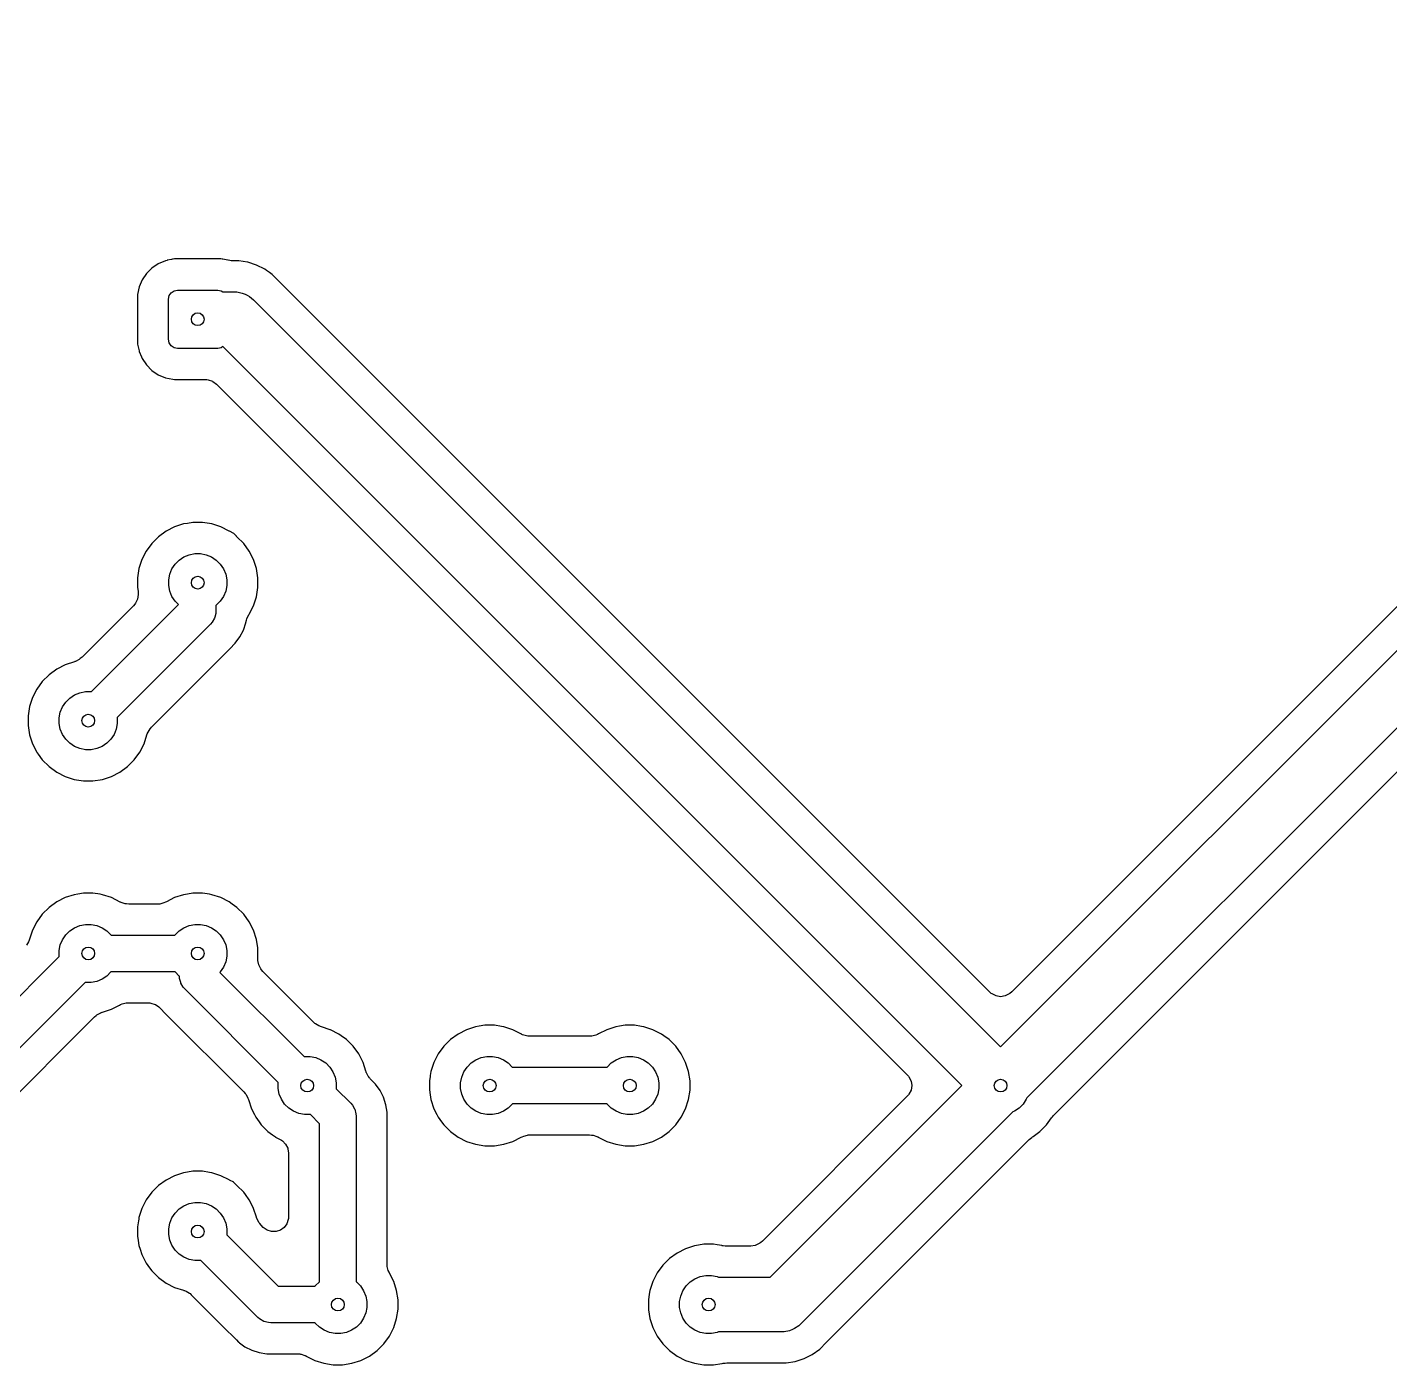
# Model space of a CAD drawing. Header units: millimetres. Extents: x 20 to 168, y -138 to -20.
# Drawn here: x 93.33 to 130.66, y -115.65 to -79 of the extents above; entities that cross this region are included whole.
import ezdxf

# ---------------------------------------------------------------- set-up
doc = ezdxf.new("R2010")
doc.units = ezdxf.units.MM
doc.layers.add('B.Cu', color=253, linetype='CONTINUOUS', true_color=0x83a598)
doc.layers.add('Edge.Cuts', color=40, linetype='CONTINUOUS', true_color=0xfabd2f)

msp = doc.modelspace()

# ---------------------------------------------------------------- linework, layer by layer
at = {"layer": 'B.Cu', "linetype": 'CONTINUOUS'}
for p, q in [((154.957346, -70.779204), (120.304334, -105.432215)), ((120, -106.93934), (155.46967, -71.46967)), ((156.31066, -72.75), (120.721089, -108.33957)), ((96.920184, -85.479722), (96.746139, -85.597519)), ((96.920186, -85.479721), (96.920184, -85.479722)), ((97.113383, -85.396988), (96.920186, -85.479721)), ((97.159217, -85.387017), (97.113383, -85.396988)), ((97.164632, -85.385839), (97.159217, -85.387017)), ((97.283865, -85.359901), (97.164632, -85.385839)), ((97.308233, -85.35227), (97.283865, -85.359901)), ((97.330612, -85.351605), (97.308233, -85.35227)), ((97.365934, -85.3495), (97.330612, -85.351605)), ((97.365946, -85.3495), (97.365934, -85.3495)), ((97.365962, -85.3495), (97.365946, -85.3495)), ((98.634038, -85.3495), (97.365962, -85.3495)), ((98.634053, -85.3495), (98.634038, -85.3495)), ((98.634066, -85.3495), (98.634053, -85.3495)), ((98.669389, -85.351605), (98.634066, -85.3495)), ((98.67745, -85.351844), (98.669389, -85.351605)), ((98.682128, -85.35242), (98.67745, -85.351844)), ((98.68724, -85.353615), (98.682128, -85.35242)), ((98.827191, -85.38406), (98.68724, -85.353615)), ((98.827197, -85.384061), (98.827191, -85.38406)), ((98.833003, -85.385324), (98.827197, -85.384061)), ((98.835368, -85.385839), (98.833003, -85.385324)), ((98.877514, -85.392668), (98.835368, -85.385839)), ((98.88089, -85.393031), (98.877514, -85.392668)), ((98.919801, -85.397214), (98.88089, -85.393031)), ((98.962449, -85.3995), (98.919801, -85.397214)), ((99.125959, -85.3995), (98.962449, -85.3995)), ((99.125962, -85.3995), (99.125959, -85.3995)), ((99.36798, -85.437831), (99.125962, -85.3995)), ((99.373673, -85.438632), (99.36798, -85.437831)), ((99.374796, -85.438912), (99.373673, -85.438632)), ((99.61438, -85.516759), (99.374796, -85.438912)), ((96.597519, -85.746139), (96.479722, -85.920184)), ((96.746139, -85.597519), (96.597519, -85.746139)), ((99.838835, -85.631124), (99.61438, -85.516759)), ((99.838839, -85.631126), (99.838835, -85.631124)), ((99.838844, -85.631129), (99.838839, -85.631126)), ((99.880224, -85.661193), (99.838844, -85.631129)), ((99.990163, -85.741068), (99.880224, -85.661193)), ((99.990165, -85.741065), (99.990163, -85.741068)), ((99.990183, -85.741083), (99.990165, -85.741065)), ((99.993705, -85.743642), (99.990183, -85.741083)), ((99.999284, -85.747695), (99.993705, -85.743642)), ((100.042648, -85.779201), (99.999284, -85.747694)), ((99.999284, -85.747694), (99.999284, -85.747695)), ((100.042656, -85.779207), (100.042648, -85.779201)), ((109.876638, -95.613189), (100.042656, -85.779207)), ((96.396988, -86.113383), (96.352311, -86.318761)), ((96.396989, -86.113379), (96.396988, -86.113382)), ((96.396988, -86.113382), (96.396988, -86.113383)), ((96.479719, -85.920189), (96.396989, -86.113379)), ((96.479722, -85.920184), (96.479719, -85.920189)), ((97.273223, -86.273223), (97.354329, -86.21903)), ((97.354329, -86.21903), (97.45, -86.2)), ((97.45, -86.2), (98.55, -86.2)), ((98.55, -86.2), (98.645671, -86.21903)), ((98.645671, -86.21903), (98.692021, -86.25)), ((96.352004, -86.32391), (96.3495, -86.365933)), ((96.3495, -86.365933), (96.3495, -87.634064)), ((96.352311, -86.318761), (96.352004, -86.32391)), ((97.2, -86.45), (97.21903, -86.354329)), ((97.2, -87.55), (97.2, -86.45)), ((97.21903, -86.354329), (97.273223, -86.273223)), ((98.692021, -86.25), (99, -86.25)), ((99, -86.25), (99.073513, -86.253611)), ((99.073513, -86.253611), (99.217713, -86.282294)), ((99.217713, -86.282294), (99.297283, -86.315253)), ((99.297283, -86.315253), (99.353548, -86.338559)), ((99.353548, -86.338559), (99.417951, -86.381592)), ((99.417951, -86.381592), (99.475795, -86.420242)), ((99.475795, -86.420242), (99.53033, -86.46967)), ((99.53033, -86.46967), (120, -106.93934)), ((96.3495, -87.634064), (96.351605, -87.669387)), ((96.351605, -87.669387), (96.351844, -87.677451)), ((96.351844, -87.677451), (96.35242, -87.682124)), ((96.35242, -87.682124), (96.353621, -87.687263)), ((96.353621, -87.687263), (96.392296, -87.865046)), ((97.21903, -87.645671), (97.2, -87.55)), ((97.273223, -87.726777), (97.21903, -87.645671)), ((97.354329, -87.78097), (97.273223, -87.726777)), ((96.392296, -87.865046), (96.392297, -87.865054)), ((96.392297, -87.865054), (96.392298, -87.865054)), ((96.392298, -87.865054), (96.393378, -87.87002)), ((96.393378, -87.87002), (96.396988, -87.886619)), ((96.396988, -87.886619), (96.459304, -88.032136)), ((96.459304, -88.032136), (96.477756, -88.075226)), ((96.477756, -88.075226), (96.479721, -88.079813)), ((96.479721, -88.079813), (96.597523, -88.253865)), ((97.45, -87.8), (97.354329, -87.78097)), ((98.55, -87.8), (97.45, -87.8)), ((98.645671, -87.78097), (98.55, -87.8)), ((98.690413, -87.751073), (98.645671, -87.78097)), ((118.93934, -108), (98.690413, -87.751073)), ((96.597523, -88.253865), (96.746135, -88.402477)), ((96.746135, -88.402477), (96.920187, -88.520279)), ((96.920187, -88.520279), (97.113388, -88.603013)), ((97.113388, -88.603013), (97.318755, -88.647688)), ((97.318755, -88.647688), (97.365962, -88.6505)), ((97.365962, -88.6505), (98.190377, -88.6505)), ((98.190377, -88.6505), (98.25279, -88.655412)), ((98.25279, -88.655412), (98.282656, -88.660142)), ((98.282656, -88.660142), (98.401377, -88.698714)), ((98.401377, -88.698714), (98.414159, -88.705227)), ((98.414159, -88.705227), (98.51515, -88.7786)), ((98.51515, -88.7786), (98.515154, -88.778603)), ((98.515154, -88.778603), (117.432215, -107.695664)), ((121.482601, -108.780845), (139.337371, -90.926076)), ((97.870102, -92.5695), (97.716144, -92.593884)), ((98.129896, -92.5695), (97.870102, -92.5695)), ((98.129897, -92.5695), (98.129896, -92.5695)), ((98.322344, -92.59998), (98.129897, -92.5695)), ((96.924773, -92.961066), (96.741066, -93.144773)), ((97.134948, -92.808365), (96.924773, -92.961066)), ((97.366419, -92.690424), (97.134948, -92.808365)), ((97.366425, -92.690421), (97.366419, -92.690424)), ((97.613508, -92.610138), (97.366425, -92.690421)), ((97.716143, -92.593884), (97.613508, -92.610138)), ((97.716144, -92.593884), (97.716143, -92.593884)), ((98.322346, -92.59998), (98.322344, -92.599979)), ((98.322344, -92.599979), (98.322344, -92.59998)), ((98.386492, -92.610138), (98.322346, -92.59998)), ((98.633573, -92.690421), (98.386488, -92.610138)), ((98.386488, -92.610138), (98.386492, -92.610138)), ((98.633579, -92.690424), (98.633573, -92.690421)), ((98.863737, -92.807696), (98.633579, -92.690424)), ((98.866442, -92.809062), (98.863737, -92.807696)), ((98.988487, -92.870084), (98.866442, -92.809062)), ((98.991585, -92.876163), (98.988487, -92.870084)), ((99.064693, -92.949268), (98.991585, -92.876163)), ((99.063309, -92.950889), (99.064693, -92.949268)), ((99.075224, -92.961065), (99.063309, -92.950889)), ((99.075229, -92.961069), (99.075224, -92.961065)), ((99.258931, -93.144771), (99.075229, -92.961069)), ((96.741066, -93.144773), (96.588365, -93.354948)), ((99.411634, -93.354949), (99.258931, -93.144771)), ((96.470421, -93.586425), (96.390138, -93.833508)), ((96.470424, -93.586419), (96.470421, -93.586425)), ((96.588365, -93.354948), (96.470424, -93.586419)), ((97.294463, -93.842883), (97.381592, -93.712485)), ((97.381592, -93.712485), (97.492485, -93.601592)), ((97.492485, -93.601592), (97.622883, -93.514463)), ((97.622883, -93.514463), (97.767772, -93.454448)), ((97.767772, -93.454448), (97.921586, -93.423852)), ((97.921586, -93.423852), (98.078414, -93.423852)), ((98.078414, -93.423852), (98.232228, -93.454448)), ((98.232228, -93.454448), (98.377117, -93.514463)), ((98.377117, -93.514463), (98.507515, -93.601592)), ((98.507515, -93.601592), (98.618408, -93.712485)), ((98.618408, -93.712485), (98.705537, -93.842883)), ((99.529579, -93.586428), (99.411634, -93.354949)), ((99.60986, -93.833507), (99.529579, -93.586428)), ((96.390138, -93.833508), (96.3495, -94.090102)), ((97.203852, -94.141586), (97.234448, -93.987772)), ((97.234448, -93.987772), (97.294463, -93.842883)), ((98.705537, -93.842883), (98.765552, -93.987772)), ((98.765552, -93.987772), (98.796148, -94.141586)), ((99.6505, -94.090103), (99.60986, -93.833507)), ((96.3495, -94.090102), (96.3495, -94.349904)), ((96.3495, -94.349904), (96.366204, -94.455373)), ((96.366204, -94.455373), (96.371116, -94.517785)), ((97.203852, -94.298414), (97.203852, -94.141586)), ((97.234448, -94.452228), (97.203852, -94.298414)), ((97.294463, -94.597117), (97.234448, -94.452228)), ((98.765552, -94.452228), (98.705537, -94.597117)), ((98.796148, -94.298414), (98.765552, -94.452228)), ((98.796148, -94.141586), (98.796148, -94.298414)), ((99.60986, -94.606493), (99.6505, -94.349897)), ((99.6505, -94.349897), (99.6505, -94.090103)), ((95.087278, -97.205615), (97.473485, -94.819408)), ((96.277628, -94.805525), (96.236963, -94.853139)), ((96.294917, -94.781728), (96.277628, -94.805525)), ((96.351588, -94.670504), (96.294917, -94.781728)), ((96.371116, -94.547206), (96.351588, -94.670504)), ((96.371116, -94.517785), (96.371116, -94.547206)), ((97.381592, -94.727515), (97.294463, -94.597117)), ((97.473485, -94.819408), (97.381592, -94.727515)), ((98.618408, -94.727515), (98.507515, -94.838408)), ((98.705537, -94.597117), (98.618408, -94.727515)), ((99.529579, -94.853572), (99.60986, -94.606493)), ((96.236963, -94.853139), (94.829047, -96.261055)), ((98.46194, -95.191342), (98.396677, -95.304381)), ((98.469079, -95.164698), (98.46194, -95.191342)), ((98.495723, -95.065263), (98.469079, -95.164698)), ((98.5, -95), (98.495723, -95.065247)), ((98.495723, -95.065247), (98.495723, -95.065263)), ((98.507515, -94.838408), (98.5, -94.843429)), ((98.5, -94.843429), (98.5, -95)), ((99.346716, -95.207644), (99.403376, -95.096415)), ((99.403376, -95.096415), (99.411634, -95.085051)), ((99.411634, -95.085051), (99.529579, -94.853572)), ((98.353554, -95.353553), (95.794384, -97.912721)), ((98.396669, -95.304388), (98.353554, -95.353553)), ((98.396677, -95.304381), (98.396669, -95.304388)), ((99.155051, -95.707816), (99.251557, -95.518412)), ((99.251557, -95.518412), (99.317246, -95.316243)), ((99.317246, -95.316243), (99.317858, -95.312374)), ((99.317858, -95.312374), (99.33246, -95.251537)), ((99.33246, -95.251537), (99.346716, -95.207644)), ((98.879792, -96.030104), (99.030104, -95.879792)), ((99.030104, -95.879792), (99.155051, -95.707816)), ((119.695663, -105.432214), (109.876638, -95.613189)), ((94.750499, -96.324194), (94.654085, -96.37573)), ((94.781435, -96.301718), (94.750499, -96.324194)), ((94.829047, -96.261055), (94.781435, -96.301718)), ((96.73337, -98.176522), (98.879788, -96.030106)), ((98.879788, -96.030106), (98.879792, -96.030104)), ((94.134948, -96.588365), (93.924773, -96.741066)), ((94.366421, -96.470422), (94.134948, -96.588365)), ((94.366458, -96.470409), (94.366421, -96.470422)), ((94.618834, -96.388407), (94.366458, -96.470409)), ((94.627345, -96.385535), (94.618834, -96.388407)), ((94.627365, -96.385528), (94.627345, -96.385535)), ((94.633667, -96.383243), (94.627365, -96.385528)), ((94.633673, -96.38326), (94.633667, -96.383243)), ((94.654085, -96.37573), (94.633673, -96.38326)), ((93.741066, -96.924773), (93.588365, -97.134948)), ((93.924773, -96.741066), (93.741066, -96.924773)), ((93.470421, -97.366425), (93.390138, -97.613508)), ((93.470424, -97.366419), (93.470421, -97.366425)), ((93.588365, -97.134948), (93.470424, -97.366419)), ((94.381592, -97.492485), (94.492485, -97.381592)), ((94.492485, -97.381592), (94.622883, -97.294463)), ((94.622883, -97.294463), (94.767772, -97.234448)), ((94.767772, -97.234448), (94.921586, -97.203852)), ((94.921586, -97.203852), (95.078414, -97.203852)), ((95.078414, -97.203852), (95.087278, -97.205615)), ((93.390138, -97.613508), (93.3495, -97.870102)), ((94.203852, -97.921586), (94.234448, -97.767772)), ((94.234448, -97.767772), (94.294463, -97.622883)), ((94.294463, -97.622883), (94.381592, -97.492485)), ((93.3495, -97.870102), (93.3495, -98.129896)), ((93.3495, -98.129896), (93.390138, -98.38649)), ((94.203852, -98.078414), (94.203852, -97.921586)), ((94.234448, -98.232228), (94.203852, -98.078414)), ((95.796148, -98.078414), (95.765552, -98.232228)), ((95.794384, -97.912721), (95.796148, -97.921586)), ((95.796148, -97.921586), (95.796148, -98.078414)), ((96.702166, -98.21164), (96.73337, -98.176522)), ((93.390138, -98.38649), (93.470421, -98.633573)), ((94.294463, -98.377117), (94.234448, -98.232228)), ((94.381592, -98.507515), (94.294463, -98.377117)), ((94.492485, -98.618408), (94.381592, -98.507515)), ((95.618408, -98.507515), (95.507515, -98.618408)), ((95.705537, -98.377117), (95.618408, -98.507515)), ((95.765552, -98.232228), (95.705537, -98.377117)), ((96.529579, -98.633572), (96.60778, -98.392892)), ((96.60778, -98.392892), (96.61861, -98.363536)), ((96.61861, -98.363536), (96.637554, -98.3178)), ((96.637554, -98.3178), (96.692827, -98.223488)), ((96.692827, -98.223488), (96.702166, -98.21164)), ((93.470421, -98.633573), (93.470424, -98.633579)), ((93.470424, -98.633579), (93.588364, -98.865049)), ((93.588364, -98.865049), (93.598691, -98.879262)), ((93.598691, -98.879262), (93.628792, -98.920693)), ((93.628792, -98.920693), (93.741069, -99.075229)), ((94.622883, -98.705537), (94.492485, -98.618408)), ((94.767772, -98.765552), (94.622883, -98.705537)), ((94.921586, -98.796148), (94.767772, -98.765552)), ((95.078414, -98.796148), (94.921586, -98.796148)), ((95.232228, -98.765552), (95.078414, -98.796148)), ((95.377117, -98.705537), (95.232228, -98.765552)), ((95.507515, -98.618408), (95.377117, -98.705537)), ((96.258931, -99.075229), (96.411634, -98.865051)), ((96.411634, -98.865051), (96.529579, -98.633572)), ((93.741069, -99.075229), (93.924771, -99.258931)), ((93.924771, -99.258931), (94.134949, -99.411634)), ((95.865051, -99.411634), (96.075229, -99.258931)), ((96.075229, -99.258931), (96.258931, -99.075229)), ((94.134949, -99.411634), (94.366428, -99.529579)), ((94.366428, -99.529579), (94.613507, -99.60986)), ((94.613507, -99.60986), (94.870103, -99.6505)), ((94.870103, -99.6505), (94.870106, -99.6505)), ((94.870106, -99.6505), (95.129894, -99.6505)), ((95.129894, -99.6505), (95.129897, -99.6505)), ((95.129897, -99.6505), (95.386493, -99.60986)), ((95.386493, -99.60986), (95.633572, -99.529579)), ((95.633572, -99.529579), (95.865051, -99.411634)), ((94.134948, -102.968365), (93.924773, -103.121066)), ((94.366419, -102.850424), (94.134948, -102.968365)), ((94.366425, -102.850421), (94.366419, -102.850424)), ((94.613508, -102.770138), (94.366425, -102.850421)), ((94.716686, -102.753798), (94.613508, -102.770138)), ((94.716687, -102.753798), (94.716686, -102.753798)), ((94.870102, -102.7295), (94.716687, -102.753798)), ((95.129896, -102.7295), (94.870102, -102.7295)), ((95.129897, -102.7295), (95.129896, -102.7295)), ((95.322344, -102.75998), (95.129897, -102.7295)), ((95.322346, -102.75998), (95.322344, -102.759979)), ((95.322344, -102.759979), (95.322344, -102.75998)), ((95.386492, -102.770138), (95.322346, -102.75998)), ((95.633573, -102.850421), (95.386488, -102.770138)), ((95.386488, -102.770138), (95.386492, -102.770138)), ((95.633575, -102.850422), (95.633573, -102.850421)), ((95.869975, -102.970874), (95.633575, -102.850422)), ((95.876792, -102.974266), (95.869975, -102.970874)), ((95.876827, -102.974283), (95.876792, -102.974266)), ((95.884141, -102.977624), (95.876827, -102.974283)), ((95.884096, -102.977723), (95.884141, -102.977624)), ((95.903911, -102.986859), (95.884096, -102.977723)), ((96.008556, -103.018605), (95.903911, -102.986859)), ((96.046328, -103.024588), (96.008556, -103.018605)), ((96.108743, -103.0295), (96.046328, -103.024588)), ((96.899123, -103.0295), (96.108743, -103.0295)), ((96.946047, -103.026731), (96.899123, -103.0295)), ((96.961027, -103.024957), (96.946047, -103.026731)), ((97.066806, -102.997349), (96.961027, -103.024957)), ((97.112534, -102.978406), (97.066806, -102.997349)), ((97.140972, -102.965295), (97.112534, -102.978406)), ((97.366418, -102.850425), (97.140972, -102.965295)), ((97.366425, -102.850421), (97.366418, -102.850425)), ((97.613508, -102.770138), (97.366425, -102.850421)), ((97.716686, -102.753798), (97.613508, -102.770138)), ((97.716687, -102.753798), (97.716686, -102.753798)), ((97.870102, -102.7295), (97.716687, -102.753798)), ((98.129896, -102.7295), (97.870102, -102.7295)), ((98.129897, -102.7295), (98.129896, -102.7295)), ((98.322344, -102.75998), (98.129897, -102.7295)), ((98.322346, -102.75998), (98.322344, -102.759979)), ((98.322344, -102.759979), (98.322344, -102.75998)), ((98.386492, -102.770138), (98.322346, -102.75998)), ((98.633573, -102.850421), (98.386488, -102.770138)), ((98.386488, -102.770138), (98.386492, -102.770138)), ((98.633579, -102.850424), (98.633573, -102.850421)), ((98.865049, -102.968364), (98.633579, -102.850424)), ((98.942943, -103.024957), (98.865049, -102.968364)), ((98.946913, -103.027842), (98.942943, -103.024957)), ((99.075229, -103.121069), (98.946913, -103.027842)), ((93.741066, -103.304773), (93.588365, -103.514948)), ((93.924773, -103.121066), (93.741066, -103.304773)), ((99.258931, -103.304771), (99.075229, -103.121069)), ((99.411634, -103.514949), (99.258931, -103.304771)), ((93.470413, -103.746448), (93.392217, -103.987107)), ((93.470422, -103.746421), (93.470413, -103.746448)), ((93.588365, -103.514948), (93.470422, -103.746421)), ((94.381592, -103.872485), (94.492485, -103.761592)), ((94.492485, -103.761592), (94.622883, -103.674463)), ((94.622883, -103.674463), (94.767772, -103.614448)), ((94.767772, -103.614448), (94.921586, -103.583852)), ((94.921586, -103.583852), (95.078414, -103.583852)), ((95.078414, -103.583852), (95.232228, -103.614448)), ((95.232228, -103.614448), (95.377117, -103.674463)), ((95.377117, -103.674463), (95.507515, -103.761592)), ((95.507515, -103.761592), (95.618408, -103.872485)), ((97.381592, -103.872485), (97.492485, -103.761592)), ((97.492485, -103.761592), (97.622883, -103.674463)), ((97.622883, -103.674463), (97.767772, -103.614448)), ((97.767772, -103.614448), (97.921586, -103.583852)), ((97.921586, -103.583852), (98.078414, -103.583852)), ((98.078414, -103.583852), (98.232228, -103.614448)), ((98.232228, -103.614448), (98.377117, -103.674463)), ((98.377117, -103.674463), (98.507515, -103.761592)), ((98.507515, -103.761592), (98.618408, -103.872485)), ((99.529579, -103.746428), (99.411634, -103.514949)), ((99.60986, -103.993507), (99.529579, -103.746428)), ((93.362433, -104.06222), (93.307153, -104.156533)), ((93.381368, -104.016512), (93.362433, -104.06222)), ((93.392217, -103.987107), (93.381368, -104.016512)), ((94.203852, -104.301586), (94.234448, -104.147772)), ((94.234448, -104.147772), (94.294463, -104.002883)), ((94.294463, -104.002883), (94.381592, -103.872485)), ((95.618408, -103.872485), (95.623429, -103.88)), ((95.623429, -103.88), (97.376571, -103.88)), ((97.376571, -103.88), (97.381592, -103.872485)), ((98.618408, -103.872485), (98.705537, -104.002883)), ((98.705537, -104.002883), (98.765552, -104.147772)), ((98.765552, -104.147772), (98.796148, -104.301586)), ((99.64662, -104.225606), (99.60986, -103.993507)), ((90.057094, -108.6158), (94.205615, -104.467277)), ((94.203852, -104.458414), (94.203852, -104.301586)), ((94.205615, -104.467277), (94.203852, -104.458414)), ((98.796148, -104.458414), (98.765552, -104.612228)), ((98.796148, -104.301586), (98.796148, -104.458414)), ((99.650499, -104.250103), (99.64662, -104.225606)), ((99.6505, -104.250108), (99.650499, -104.250103)), ((99.6505, -104.369187), (99.6505, -104.250108)), ((99.650758, -104.373622), (99.6505, -104.369187)), ((99.650758, -104.569084), (99.650758, -104.373622)), ((95.618408, -104.887515), (95.507515, -104.998408)), ((95.623429, -104.88), (95.618408, -104.887515)), ((97.376571, -104.88), (95.623429, -104.88)), ((97.381592, -104.887515), (97.376571, -104.88)), ((97.492485, -104.998408), (97.381592, -104.887515)), ((98.618408, -104.887515), (98.606514, -104.899408)), ((98.606514, -104.899408), (100.912722, -107.205615)), ((98.705537, -104.757117), (98.618408, -104.887515)), ((98.765552, -104.612228), (98.705537, -104.757117)), ((99.670285, -104.692378), (99.650758, -104.569084)), ((99.726956, -104.803604), (99.670285, -104.692378)), ((99.74425, -104.827406), (99.726956, -104.803604)), ((99.784909, -104.875014), (99.74425, -104.827406)), ((101.176511, -106.266616), (99.784909, -104.875014)), ((94.912722, -105.174384), (90.617753, -109.469353)), ((94.921586, -105.176148), (94.912722, -105.174384)), ((95.078414, -105.176148), (94.921586, -105.176148)), ((95.232228, -105.145552), (95.078414, -105.176148)), ((95.377117, -105.085537), (95.232228, -105.145552)), ((95.507515, -104.998408), (95.377117, -105.085537)), ((97.500235, -105.003586), (97.492485, -104.998408)), ((97.504277, -105.065247), (97.500235, -105.003586)), ((97.504277, -105.065263), (97.504277, -105.065247)), ((97.533989, -105.176148), (97.504277, -105.065263)), ((97.53806, -105.191342), (97.533989, -105.176148)), ((97.603323, -105.304381), (97.53806, -105.191342)), ((97.603338, -105.304396), (97.603323, -105.304381)), ((97.646447, -105.353553), (97.603338, -105.304396)), ((100.205615, -107.912722), (97.646447, -105.353553)), ((119.743275, -105.472877), (119.695663, -105.432214)), ((119.765475, -105.489006), (119.743275, -105.472877)), ((119.876695, -105.545677), (119.765475, -105.489006)), ((119.999993, -105.565207), (119.876695, -105.545677)), ((120.123291, -105.54568), (119.999993, -105.565207)), ((120.23452, -105.489008), (120.123291, -105.54568)), ((120.256719, -105.47288), (120.23452, -105.489008)), ((120.304334, -105.432215), (120.256719, -105.47288)), ((95.249495, -106.055805), (95.345913, -106.00427)), ((95.345913, -106.00427), (95.351966, -106.002037)), ((95.351966, -106.002037), (95.366447, -105.996694)), ((95.366447, -105.996694), (95.381229, -105.991569)), ((95.381229, -105.991569), (95.386487, -105.98986)), ((95.386487, -105.98986), (95.386493, -105.98986)), ((95.386493, -105.98986), (95.633572, -105.909579)), ((95.633572, -105.909579), (95.85905, -105.794691)), ((95.85905, -105.794691), (95.887459, -105.781594)), ((95.887459, -105.781594), (95.933198, -105.762647)), ((95.933198, -105.762647), (96.039004, -105.735038)), ((96.039004, -105.735038), (96.053986, -105.733265)), ((96.053986, -105.733265), (96.100877, -105.7305)), ((96.100877, -105.7305), (96.627045, -105.7305)), ((96.627045, -105.7305), (96.689458, -105.735412)), ((96.689458, -105.735412), (96.719324, -105.740142)), ((96.719324, -105.740142), (96.838019, -105.778701)), ((96.838019, -105.778701), (96.843764, -105.781628)), ((96.843764, -105.781628), (96.933502, -105.844167)), ((96.933502, -105.844167), (96.945067, -105.854858)), ((96.945067, -105.854858), (96.9597, -105.869962)), ((96.9597, -105.869962), (96.959884, -105.869779)), ((96.959884, -105.869779), (96.96989, -105.879785)), ((96.96989, -105.879785), (96.969893, -105.879788)), ((96.969893, -105.879788), (96.969896, -105.879792)), ((96.969896, -105.879792), (97.120208, -106.030104)), ((97.120208, -106.030104), (97.120211, -106.030106)), ((97.120211, -106.030106), (99.261055, -108.17095)), ((91.294306, -109.995588), (95.170952, -106.11894)), ((95.170952, -106.11894), (95.21856, -106.078281)), ((95.21856, -106.078281), (95.23856, -106.063751)), ((95.23856, -106.063751), (95.249495, -106.055805)), ((101.211618, -106.297813), (101.176511, -106.266616)), ((101.223456, -106.307146), (101.211618, -106.297813)), ((101.317792, -106.36244), (101.223456, -106.307146)), ((101.3308, -106.367828), (101.317792, -106.36244)), ((101.363507, -106.381376), (101.3308, -106.367828)), ((101.392898, -106.392219), (101.363507, -106.381376)), ((101.63355, -106.470413), (101.392898, -106.392219)), ((105.613508, -106.390138), (105.366425, -106.470421)), ((105.716238, -106.373869), (105.613508, -106.390138)), ((105.71624, -106.373869), (105.716238, -106.373869)), ((105.870103, -106.3495), (105.71624, -106.373869)), ((105.870104, -106.3495), (105.870103, -106.3495)), ((106.129896, -106.3495), (105.870104, -106.3495)), ((106.129897, -106.3495), (106.129896, -106.3495)), ((106.322344, -106.37998), (106.129897, -106.3495)), ((106.322346, -106.37998), (106.322344, -106.379979)), ((106.322344, -106.379979), (106.322344, -106.37998)), ((106.386492, -106.390138), (106.322346, -106.37998)), ((106.633573, -106.470421), (106.386488, -106.390138)), ((106.386488, -106.390138), (106.386492, -106.390138)), ((109.453508, -106.390138), (109.206425, -106.470421)), ((109.556238, -106.373869), (109.453508, -106.390138)), ((109.55624, -106.373869), (109.556238, -106.373869)), ((109.710103, -106.3495), (109.55624, -106.373869)), ((109.710104, -106.3495), (109.710103, -106.3495)), ((109.969896, -106.3495), (109.710104, -106.3495)), ((109.969897, -106.3495), (109.969896, -106.3495)), ((110.162344, -106.37998), (109.969897, -106.3495)), ((110.162346, -106.37998), (110.162344, -106.379979)), ((110.162344, -106.379979), (110.162344, -106.37998)), ((110.226492, -106.390138), (110.162346, -106.37998)), ((110.473573, -106.470421), (110.226488, -106.390138)), ((110.226488, -106.390138), (110.226492, -106.390138)), ((101.633577, -106.470422), (101.63355, -106.470413)), ((101.86505, -106.588365), (101.633577, -106.470422)), ((101.9342, -106.638606), (101.86505, -106.588365)), ((101.934206, -106.63861), (101.9342, -106.638606)), ((102.075229, -106.741069), (101.934206, -106.63861)), ((102.258931, -106.924771), (102.075229, -106.741069)), ((104.924773, -106.741066), (104.741066, -106.924773)), ((105.134948, -106.588365), (104.924773, -106.741066)), ((105.366419, -106.470424), (105.134948, -106.588365)), ((105.366425, -106.470421), (105.366419, -106.470424)), ((106.633575, -106.470422), (106.633573, -106.470421)), ((106.869975, -106.590874), (106.633575, -106.470422)), ((106.876792, -106.594266), (106.869975, -106.590874)), ((106.876827, -106.594283), (106.876792, -106.594266)), ((106.884141, -106.597624), (106.876827, -106.594283)), ((106.884096, -106.597723), (106.884141, -106.597624)), ((106.903911, -106.606859), (106.884096, -106.597723)), ((107.008556, -106.638605), (106.903911, -106.606859)), ((107.046328, -106.644588), (107.008556, -106.638605)), ((107.108743, -106.6495), (107.046328, -106.644588)), ((108.739123, -106.6495), (107.108743, -106.6495)), ((108.786047, -106.646731), (108.739123, -106.6495)), ((108.801027, -106.644957), (108.786047, -106.646731)), ((108.906806, -106.617349), (108.801027, -106.644957)), ((108.952534, -106.598406), (108.906806, -106.617349)), ((108.980972, -106.585295), (108.952534, -106.598406)), ((109.206418, -106.470425), (108.980972, -106.585295)), ((109.206425, -106.470421), (109.206418, -106.470425)), ((110.473579, -106.470424), (110.473573, -106.470421)), ((110.70505, -106.588365), (110.473579, -106.470424)), ((110.7742, -106.638606), (110.70505, -106.588365)), ((110.774206, -106.63861), (110.7742, -106.638606)), ((110.915229, -106.741069), (110.774206, -106.63861)), ((111.098931, -106.924771), (110.915229, -106.741069)), ((102.411634, -107.134949), (102.258931, -106.924771)), ((102.529579, -107.366428), (102.411634, -107.134949)), ((104.588365, -107.134948), (104.470424, -107.366419)), ((104.741066, -106.924773), (104.588365, -107.134948)), ((111.251634, -107.134949), (111.098931, -106.924771)), ((111.369579, -107.366428), (111.251634, -107.134949)), ((100.912722, -107.205615), (100.921586, -107.203852)), ((100.921586, -107.203852), (101.078414, -107.203852)), ((101.078414, -107.203852), (101.232228, -107.234448)), ((101.232228, -107.234448), (101.377117, -107.294463)), ((101.377117, -107.294463), (101.507515, -107.381592)), ((101.507515, -107.381592), (101.618408, -107.492485)), ((101.618408, -107.492485), (101.705537, -107.622883)), ((102.607697, -107.606852), (102.529579, -107.366428)), ((104.470421, -107.366425), (104.390138, -107.613508)), ((104.470424, -107.366419), (104.470421, -107.366425)), ((105.294463, -107.622883), (105.381592, -107.492485)), ((105.381592, -107.492485), (105.492485, -107.381592)), ((105.492485, -107.381592), (105.622883, -107.294463)), ((105.622883, -107.294463), (105.767772, -107.234448)), ((105.767772, -107.234448), (105.921586, -107.203852)), ((105.921586, -107.203852), (106.078414, -107.203852)), ((106.078414, -107.203852), (106.232228, -107.234448)), ((106.232228, -107.234448), (106.377117, -107.294463)), ((106.377117, -107.294463), (106.507515, -107.381592)), ((106.507515, -107.381592), (106.618408, -107.492485)), ((106.618408, -107.492485), (106.623429, -107.5)), ((106.623429, -107.5), (109.216571, -107.5)), ((109.216571, -107.5), (109.221592, -107.492485)), ((109.221592, -107.492485), (109.332485, -107.381592)), ((109.332485, -107.381592), (109.462883, -107.294463)), ((109.462883, -107.294463), (109.607772, -107.234448)), ((109.607772, -107.234448), (109.761586, -107.203852)), ((109.761586, -107.203852), (109.918414, -107.203852)), ((109.918414, -107.203852), (110.072228, -107.234448)), ((110.072228, -107.234448), (110.217117, -107.294463)), ((110.217117, -107.294463), (110.347515, -107.381592)), ((110.347515, -107.381592), (110.458408, -107.492485)), ((110.458408, -107.492485), (110.545537, -107.622883)), ((111.44986, -107.613507), (111.369579, -107.366428)), ((101.705537, -107.622883), (101.765552, -107.767772)), ((101.765552, -107.767772), (101.796148, -107.921586)), ((102.612295, -107.620191), (102.607697, -107.606852)), ((102.616846, -107.632671), (102.612295, -107.620191)), ((102.619043, -107.639918), (102.616846, -107.632671)), ((102.622185, -107.648435), (102.619043, -107.639918)), ((102.62427, -107.654087), (102.622185, -107.648435)), ((102.66966, -107.738968), (102.62427, -107.654087)), ((102.668354, -107.739851), (102.668546, -107.739721)), ((102.672157, -107.745479), (102.668354, -107.739851)), ((102.668541, -107.739713), (102.66878, -107.739562)), ((102.668546, -107.739721), (102.668541, -107.739713)), ((102.66878, -107.739562), (102.66966, -107.738968)), ((102.6764, -107.752245), (102.672157, -107.745479)), ((102.702786, -107.785362), (102.6764, -107.752245)), ((102.712784, -107.801433), (102.702786, -107.785362)), ((102.722172, -107.812276), (102.712784, -107.801433)), ((102.78, -107.870104), (102.722172, -107.812276)), ((102.870104, -107.960208), (102.78, -107.870104)), ((104.368167, -107.752245), (104.3495, -107.870104)), ((104.3495, -107.870104), (104.3495, -108.129899)), ((104.36982, -107.741805), (104.368167, -107.752245)), ((104.372986, -107.721812), (104.36982, -107.741805)), ((104.390138, -107.613508), (104.372986, -107.721812)), ((105.203852, -107.921586), (105.234448, -107.767772)), ((105.234448, -107.767772), (105.294463, -107.622883)), ((110.545537, -107.622883), (110.605552, -107.767772)), ((110.605552, -107.767772), (110.636148, -107.921586)), ((111.4905, -107.870103), (111.44986, -107.613507)), ((111.4905, -108.129897), (111.4905, -107.870103)), ((117.432215, -107.695664), (117.472876, -107.743274)), ((117.472876, -107.743274), (117.485309, -107.760386)), ((117.485309, -107.760386), (117.489007, -107.765476)), ((117.489007, -107.765476), (117.54568, -107.876705)), ((117.54568, -107.876705), (117.565208, -108.000003)), ((99.261055, -108.17095), (99.301713, -108.218555)), ((99.301713, -108.218555), (99.324192, -108.249496)), ((99.324192, -108.249496), (99.375728, -108.345911)), ((100.203852, -107.921586), (100.205615, -107.912722)), ((100.203852, -108.078414), (100.203852, -107.921586)), ((100.234448, -108.232228), (100.203852, -108.078414)), ((100.294463, -108.377117), (100.234448, -108.232228)), ((101.796148, -108.078414), (101.794384, -108.087278)), ((101.794384, -108.087278), (102.193553, -108.486446)), ((101.796148, -107.921586), (101.796148, -108.078414)), ((102.995051, -108.132184), (102.870104, -107.960208)), ((103.091557, -108.321588), (102.995051, -108.132184)), ((104.3495, -108.129899), (104.356002, -108.17095)), ((104.356002, -108.17095), (104.359518, -108.19315)), ((104.359518, -108.19315), (104.389449, -108.382134)), ((105.203852, -108.078414), (105.203852, -107.921586)), ((105.234448, -108.232228), (105.203852, -108.078414)), ((105.294463, -108.377117), (105.234448, -108.232228)), ((110.605552, -108.232228), (110.545537, -108.377117)), ((110.636148, -108.078414), (110.605552, -108.232228)), ((110.636148, -107.921586), (110.636148, -108.078414)), ((111.44986, -108.386493), (111.4905, -108.129897)), ((113.68934, -113.25), (118.93934, -108)), ((117.472873, -108.25673), (117.432215, -108.304335)), ((117.489002, -108.234531), (117.472873, -108.25673)), ((117.489005, -108.234525), (117.489002, -108.234531)), ((117.545679, -108.123301), (117.489005, -108.234525)), ((117.565208, -108.000003), (117.545679, -108.123301)), ((99.375728, -108.345911), (99.383288, -108.366403)), ((99.383288, -108.366403), (99.388404, -108.381156)), ((99.388404, -108.381156), (99.470409, -108.63354)), ((99.470409, -108.63354), (99.470421, -108.633574)), ((99.470421, -108.633574), (99.553929, -108.797468)), ((100.381592, -108.507515), (100.294463, -108.377117)), ((100.492485, -108.618408), (100.381592, -108.507515)), ((100.622883, -108.705537), (100.492485, -108.618408)), ((102.193553, -108.486446), (102.236668, -108.53561)), ((102.236668, -108.53561), (102.236677, -108.535619)), ((102.236677, -108.535619), (102.29323, -108.633572)), ((102.29323, -108.633572), (102.30194, -108.648658)), ((103.157246, -108.523757), (103.091557, -108.321588)), ((103.1905, -108.733713), (103.157246, -108.523757)), ((104.389449, -108.382134), (104.390141, -108.386498)), ((104.390141, -108.386498), (104.470422, -108.633576)), ((104.470422, -108.633576), (104.470425, -108.633581)), ((104.470425, -108.633581), (104.553929, -108.797468)), ((105.381592, -108.507515), (105.294463, -108.377117)), ((105.492485, -108.618408), (105.381592, -108.507515)), ((105.622883, -108.705537), (105.492485, -108.618408)), ((106.507515, -108.618408), (106.377117, -108.705537)), ((106.618408, -108.507515), (106.507515, -108.618408)), ((106.623429, -108.5), (106.618408, -108.507515)), ((109.216571, -108.5), (106.623429, -108.5)), ((109.221592, -108.507515), (109.216571, -108.5)), ((109.332485, -108.618408), (109.221592, -108.507515)), ((109.462883, -108.705537), (109.332485, -108.618408)), ((110.347515, -108.618408), (110.217117, -108.705537)), ((110.458408, -108.507515), (110.347515, -108.618408)), ((110.545537, -108.377117), (110.458408, -108.507515)), ((111.251634, -108.865051), (111.369579, -108.633572)), ((111.369579, -108.633572), (111.44986, -108.386493)), ((117.432215, -108.304335), (113.476114, -112.260436)), ((120.507515, -108.618408), (120.377117, -108.705537)), ((120.618408, -108.507515), (120.507515, -108.618408)), ((120.705537, -108.377117), (120.618408, -108.507515)), ((120.721089, -108.33957), (120.705537, -108.377117)), ((99.553929, -108.797468), (99.553933, -108.797473)), ((99.553933, -108.797473), (99.588365, -108.86505)), ((99.588365, -108.86505), (99.680528, -108.991902)), ((99.680528, -108.991902), (99.741069, -109.075229)), ((100.767772, -108.765552), (100.622883, -108.705537)), ((100.921586, -108.796148), (100.767772, -108.765552)), ((101.078414, -108.796148), (100.921586, -108.796148)), ((101.087278, -108.794384), (101.078414, -108.796148)), ((101.34, -109.047106), (101.087278, -108.794384)), ((102.30194, -108.648658), (102.335723, -108.774737)), ((102.335723, -108.774737), (102.335723, -108.774752)), ((102.335723, -108.774752), (102.34, -108.84)), ((102.34, -108.84), (102.34, -113.37657)), ((103.1905, -108.733715), (103.1905, -108.733713)), ((103.1905, -112.899127), (103.1905, -108.733715)), ((104.553929, -108.797468), (104.553933, -108.797473)), ((104.553933, -108.797473), (104.588365, -108.86505)), ((104.588365, -108.86505), (104.680528, -108.991902)), ((104.680528, -108.991902), (104.741069, -109.075229)), ((105.767772, -108.765552), (105.622883, -108.705537)), ((105.921586, -108.796148), (105.767772, -108.765552)), ((106.078414, -108.796148), (105.921586, -108.796148)), ((106.232228, -108.765552), (106.078414, -108.796148)), ((106.377117, -108.705537), (106.232228, -108.765552)), ((109.607772, -108.765552), (109.462883, -108.705537)), ((109.761586, -108.796148), (109.607772, -108.765552)), ((109.918414, -108.796148), (109.761586, -108.796148)), ((110.072228, -108.765552), (109.918414, -108.796148)), ((110.217117, -108.705537), (110.072228, -108.765552)), ((111.098931, -109.075229), (111.251634, -108.865051)), ((120.33957, -108.721089), (114.53033, -114.53033)), ((120.377117, -108.705537), (120.33957, -108.721089)), ((121.258931, -109.075229), (121.394482, -108.888658)), ((121.394482, -108.888658), (121.403898, -108.876219)), ((121.403898, -108.876219), (121.422025, -108.853222)), ((121.422025, -108.853222), (121.422027, -108.853223)), ((121.422027, -108.853223), (121.451408, -108.815949)), ((121.451408, -108.815949), (121.482601, -108.780845)), ((99.741069, -109.075229), (99.924771, -109.258931)), ((99.924771, -109.258931), (100.050805, -109.3505)), ((100.050805, -109.3505), (100.050806, -109.3505)), ((100.050806, -109.3505), (100.050806, -109.350501)), ((100.050806, -109.350501), (100.131719, -109.409288)), ((101.34, -113.37657), (101.34, -109.047106)), ((104.741069, -109.075229), (104.924771, -109.258931)), ((104.924771, -109.258931), (105.134949, -109.411634)), ((106.887459, -109.401594), (106.933198, -109.382647)), ((106.933198, -109.382647), (107.039004, -109.355038)), ((107.039004, -109.355038), (107.053986, -109.353265)), ((107.053986, -109.353265), (107.100877, -109.3505)), ((107.100877, -109.3505), (108.731257, -109.3505)), ((108.731257, -109.3505), (108.793664, -109.355411)), ((108.793664, -109.355411), (108.811493, -109.358234)), ((108.811493, -109.358234), (108.831436, -109.361392)), ((108.831436, -109.361392), (108.936086, -109.393139)), ((108.936086, -109.393139), (108.93893, -109.39445)), ((110.705051, -109.411634), (110.915229, -109.258931)), ((110.915229, -109.258931), (111.098931, -109.075229)), ((120.888658, -109.394482), (121.075229, -109.258931)), ((121.075229, -109.258931), (121.258931, -109.075229)), ((100.131719, -109.409288), (100.13174, -109.409303)), ((100.13174, -109.409303), (100.134949, -109.411634)), ((100.134949, -109.411634), (100.243671, -109.46703)), ((100.243671, -109.46703), (100.297046, -109.499738)), ((100.297046, -109.499738), (100.320851, -109.517034)), ((100.320851, -109.517034), (100.409121, -109.605305)), ((100.409121, -109.605305), (100.465784, -109.716507)), ((100.465784, -109.716507), (100.469964, -109.729371)), ((100.469964, -109.729371), (100.4895, -109.852664)), ((105.134949, -109.411634), (105.366428, -109.529579)), ((105.366428, -109.529579), (105.613507, -109.60986)), ((105.613507, -109.60986), (105.870103, -109.6505)), ((105.870103, -109.6505), (105.870106, -109.6505)), ((105.870106, -109.6505), (106.129894, -109.6505)), ((106.129894, -109.6505), (106.129897, -109.6505)), ((106.129897, -109.6505), (106.386493, -109.60986)), ((106.386493, -109.60986), (106.633572, -109.529579)), ((106.633572, -109.529579), (106.85905, -109.414691)), ((106.85905, -109.414691), (106.887459, -109.401594)), ((108.93893, -109.39445), (108.95593, -109.402288)), ((108.95593, -109.402288), (108.967305, -109.407753)), ((108.967309, -109.407755), (108.967269, -109.407833)), ((108.967269, -109.407833), (108.970036, -109.409129)), ((108.967305, -109.407753), (108.967309, -109.407755)), ((108.970036, -109.409129), (108.974937, -109.411626)), ((108.974937, -109.411626), (108.974945, -109.411631)), ((108.974945, -109.411631), (108.974949, -109.411634)), ((108.974949, -109.411634), (109.206428, -109.529579)), ((109.206428, -109.529579), (109.453507, -109.60986)), ((109.453507, -109.60986), (109.710103, -109.6505)), ((109.710103, -109.6505), (109.710106, -109.6505)), ((109.710106, -109.6505), (109.969894, -109.6505)), ((109.969894, -109.6505), (109.969897, -109.6505)), ((109.969897, -109.6505), (110.226493, -109.60986)), ((110.226493, -109.60986), (110.473572, -109.529579)), ((110.473572, -109.529579), (110.705051, -109.411634)), ((115.220793, -115.042656), (120.780846, -109.4826)), ((120.780846, -109.4826), (120.815949, -109.451408)), ((120.815949, -109.451408), (120.853223, -109.422027)), ((120.853222, -109.422025), (120.876219, -109.403898)), ((120.853223, -109.422027), (120.853222, -109.422025)), ((120.876219, -109.403898), (120.888658, -109.394482)), ((100.4895, -109.852664), (100.4895, -111.584929)), ((97.366419, -110.470424), (97.134948, -110.588365)), ((97.366425, -110.470421), (97.366419, -110.470424)), ((97.613508, -110.390138), (97.366425, -110.470421)), ((97.716143, -110.373884), (97.613508, -110.390138)), ((97.716144, -110.373884), (97.716143, -110.373884)), ((97.870102, -110.3495), (97.716144, -110.373884)), ((98.129896, -110.3495), (97.870102, -110.3495)), ((98.129897, -110.3495), (98.129896, -110.3495)), ((98.322344, -110.37998), (98.129897, -110.3495)), ((98.322346, -110.37998), (98.322344, -110.379979)), ((98.322344, -110.379979), (98.322344, -110.37998)), ((98.386492, -110.390138), (98.322346, -110.37998)), ((98.633573, -110.470421), (98.386488, -110.390138)), ((98.386488, -110.390138), (98.386492, -110.390138)), ((98.633579, -110.470424), (98.633573, -110.470421)), ((98.863737, -110.587696), (98.633579, -110.470424)), ((96.924773, -110.741066), (96.741066, -110.924773)), ((97.134948, -110.588365), (96.924773, -110.741066)), ((98.866442, -110.589062), (98.863737, -110.587696)), ((98.988487, -110.650084), (98.866442, -110.589062)), ((98.991585, -110.656163), (98.988487, -110.650084)), ((99.064693, -110.729268), (98.991585, -110.656163)), ((99.063309, -110.730889), (99.064693, -110.729268)), ((99.075224, -110.741065), (99.063309, -110.730889)), ((99.075229, -110.741069), (99.075224, -110.741065)), ((99.258931, -110.924771), (99.075229, -110.741069)), ((96.588365, -111.134948), (96.470424, -111.366419)), ((96.741066, -110.924773), (96.588365, -111.134948)), ((97.622883, -111.294463), (97.767772, -111.234448)), ((97.767772, -111.234448), (97.921586, -111.203852)), ((97.921586, -111.203852), (98.078414, -111.203852)), ((98.078414, -111.203852), (98.232228, -111.234448)), ((98.232228, -111.234448), (98.377117, -111.294463)), ((99.258932, -110.924773), (99.258931, -110.924771)), ((99.258934, -110.924775), (99.258932, -110.924773)), ((99.305304, -110.988597), (99.258934, -110.924775)), ((99.305304, -110.988598), (99.305304, -110.988597)), ((99.411634, -111.134949), (99.305304, -110.988598)), ((99.451661, -111.213507), (99.411634, -111.134949)), ((99.529579, -111.366428), (99.451661, -111.213507)), ((96.39014, -111.613504), (96.382068, -111.664472)), ((96.470421, -111.366425), (96.39014, -111.613504)), ((96.470424, -111.366419), (96.470421, -111.366425)), ((97.234448, -111.767772), (97.294463, -111.622883)), ((97.294463, -111.622883), (97.381592, -111.492485)), ((97.381592, -111.492485), (97.492485, -111.381592)), ((97.492485, -111.381592), (97.622883, -111.294463)), ((98.377117, -111.294463), (98.507515, -111.381592)), ((98.507515, -111.381592), (98.618408, -111.492485)), ((98.618408, -111.492485), (98.705537, -111.622883)), ((98.705537, -111.622883), (98.765552, -111.767772)), ((99.607697, -111.606852), (99.529579, -111.366428)), ((99.612295, -111.620191), (99.607697, -111.606852)), ((99.616842, -111.632662), (99.612295, -111.620191)), ((99.61904, -111.639909), (99.616842, -111.632662)), ((100.4895, -111.584929), (100.484586, -111.647358)), ((96.375514, -111.705853), (96.3495, -111.870103)), ((96.3495, -111.870103), (96.3495, -112.129897)), ((96.382068, -111.664473), (96.375514, -111.705853)), ((96.382068, -111.664472), (96.382068, -111.664473)), ((97.203852, -111.921586), (97.234448, -111.767772)), ((97.203852, -112.078414), (97.203852, -111.921586)), ((98.765552, -111.767772), (98.796148, -111.921586)), ((98.796148, -111.921586), (98.796148, -112.078414)), ((99.624268, -111.65408), (99.61904, -111.639909)), ((99.675806, -111.750502), (99.624268, -111.65408)), ((99.698282, -111.781438), (99.675806, -111.750502)), ((99.738942, -111.829046), (99.698282, -111.781438)), ((99.797124, -111.887228), (99.738942, -111.829046)), ((99.797137, -111.88724), (99.797124, -111.887228)), ((99.898134, -111.960612), (99.797137, -111.88724)), ((99.905579, -111.964405), (99.898134, -111.960612)), ((100.024276, -112.002971), (99.905579, -111.964405)), ((100.14911, -112.002975), (100.024276, -112.002971)), ((100.267836, -111.964402), (100.14911, -112.002975)), ((100.368832, -111.891029), (100.267836, -111.964402)), ((100.442211, -111.790038), (100.368832, -111.891029)), ((100.480791, -111.671314), (100.442211, -111.790038)), ((100.484586, -111.647358), (100.480791, -111.671314)), ((96.3495, -112.129897), (96.367826, -112.245606)), ((96.367826, -112.245606), (96.389994, -112.385571)), ((97.234448, -112.232228), (97.203852, -112.078414)), ((97.294463, -112.377117), (97.234448, -112.232228)), ((97.381592, -112.507515), (97.294463, -112.377117)), ((98.796148, -112.078414), (98.794384, -112.087278)), ((98.794384, -112.087278), (100.207106, -113.5)), ((111.72336, -112.372741), (111.613508, -112.390138)), ((111.723362, -112.372741), (111.72336, -112.372741)), ((111.870103, -112.3495), (111.723362, -112.372741)), ((111.870104, -112.3495), (111.870103, -112.3495)), ((112.129896, -112.3495), (111.870104, -112.3495)), ((112.129897, -112.3495), (112.129896, -112.3495)), ((112.237918, -112.366608), (112.129897, -112.3495)), ((112.357646, -112.385571), (112.237918, -112.366608)), ((113.279191, -112.379968), (113.155894, -112.3995)), ((113.292833, -112.375535), (113.279191, -112.379968)), ((113.404051, -112.318864), (113.292833, -112.375535)), ((113.428505, -112.301097), (113.404051, -112.318864)), ((113.476114, -112.260436), (113.428505, -112.301097)), ((96.389994, -112.385571), (96.390141, -112.386499)), ((96.390141, -112.386499), (96.420675, -112.480472)), ((96.420675, -112.480472), (96.470421, -112.633572)), ((96.470421, -112.633572), (96.470422, -112.633575)), ((96.470422, -112.633575), (96.470423, -112.633576)), ((96.470423, -112.633576), (96.470424, -112.633579)), ((96.470424, -112.633579), (96.588364, -112.865048)), ((97.492485, -112.618408), (97.381592, -112.507515)), ((97.622883, -112.705537), (97.492485, -112.618408)), ((97.767772, -112.765552), (97.622883, -112.705537)), ((110.924773, -112.741066), (110.741066, -112.924773)), ((111.134948, -112.588365), (110.924773, -112.741066)), ((111.366419, -112.470424), (111.134948, -112.588365)), ((111.366425, -112.470421), (111.366419, -112.470424)), ((111.613508, -112.390138), (111.366425, -112.470421)), ((112.373159, -112.387717), (112.357646, -112.385571)), ((112.402203, -112.391155), (112.373159, -112.387717)), ((112.449336, -112.396734), (112.402203, -112.391155)), ((112.496237, -112.3995), (112.449336, -112.396734)), ((113.155894, -112.3995), (112.496237, -112.3995)), ((96.588364, -112.865048), (96.588365, -112.86505)), ((96.588365, -112.86505), (96.680527, -112.991901)), ((96.680527, -112.991901), (96.741069, -113.07523)), ((96.741069, -113.07523), (96.741072, -113.075233)), ((96.741072, -113.075233), (96.924766, -113.258926)), ((97.921586, -112.796148), (97.767772, -112.765552)), ((98.078414, -112.796148), (97.921586, -112.796148)), ((98.087278, -112.794384), (98.078414, -112.796148)), ((99.646447, -114.353553), (98.087278, -112.794384)), ((103.193266, -112.946023), (103.1905, -112.899127)), ((103.195038, -112.960995), (103.193266, -112.946023)), ((103.222641, -113.066783), (103.195038, -112.960995)), ((103.241589, -113.112528), (103.222641, -113.066783)), ((103.254688, -113.140944), (103.241589, -113.112528)), ((110.741066, -112.924773), (110.588365, -113.134948)), ((96.924766, -113.258926), (96.924771, -113.258931)), ((96.924771, -113.258931), (97.134949, -113.411634)), ((97.134949, -113.411634), (97.366428, -113.529579)), ((100.207106, -113.5), (101.216571, -113.5)), ((101.216571, -113.5), (101.221592, -113.492485)), ((101.221592, -113.492485), (101.332485, -113.381592)), ((101.332485, -113.381592), (101.34, -113.37657)), ((102.34, -113.37657), (102.347515, -113.381592)), ((102.347515, -113.381592), (102.458408, -113.492485)), ((102.458408, -113.492485), (102.545537, -113.622883)), ((103.369579, -113.366428), (103.254688, -113.140944)), ((103.44986, -113.613507), (103.369579, -113.366428)), ((110.470423, -113.366422), (110.390141, -113.613499)), ((110.470424, -113.366419), (110.470423, -113.366422)), ((110.588365, -113.134948), (110.470424, -113.366419)), ((111.294463, -113.622883), (111.381592, -113.492485)), ((111.381592, -113.492485), (111.492485, -113.381592)), ((111.492485, -113.381592), (111.622883, -113.294463)), ((111.622883, -113.294463), (111.767772, -113.234448)), ((111.767772, -113.234448), (111.921586, -113.203852)), ((111.921586, -113.203852), (112.078414, -113.203852)), ((112.078414, -113.203852), (112.232228, -113.234448)), ((112.232228, -113.234448), (112.269774, -113.25)), ((112.269774, -113.25), (113.68934, -113.25)), ((97.366428, -113.529579), (97.60685, -113.607697)), ((97.60685, -113.607697), (97.620587, -113.61244)), ((97.620587, -113.61244), (97.621079, -113.61262)), ((97.621079, -113.61262), (97.636663, -113.618694)), ((97.636663, -113.618694), (97.682187, -113.637549)), ((97.682187, -113.637549), (97.776516, -113.692832)), ((97.776516, -113.692832), (97.788365, -113.702173)), ((97.788365, -113.702173), (97.823485, -113.733381)), ((97.823485, -113.733381), (98.781378, -114.691274)), ((102.545537, -113.622883), (102.605552, -113.767772)), ((102.605552, -113.767772), (102.636148, -113.921586)), ((103.4905, -113.870103), (103.44986, -113.613507)), ((103.4905, -114.129897), (103.4905, -113.870103)), ((110.373788, -113.716744), (110.3495, -113.8701)), ((110.3495, -113.8701), (110.3495, -114.129897)), ((110.373789, -113.716745), (110.373788, -113.716744)), ((110.39014, -113.613505), (110.373789, -113.716743)), ((110.373789, -113.716743), (110.373789, -113.716745)), ((110.390141, -113.6135), (110.39014, -113.613503)), ((110.39014, -113.613503), (110.39014, -113.613505)), ((110.390141, -113.613499), (110.390141, -113.6135)), ((111.203852, -113.921586), (111.234448, -113.767772)), ((111.234448, -113.767772), (111.294463, -113.622883)), ((102.605552, -114.232228), (102.545537, -114.377117)), ((102.636148, -114.078414), (102.605552, -114.232228)), ((102.636148, -113.921586), (102.636148, -114.078414)), ((103.44986, -114.386493), (103.4905, -114.129897)), ((110.3495, -114.129897), (110.352225, -114.1471)), ((110.352225, -114.1471), (110.352226, -114.147113)), ((110.352226, -114.147113), (110.352227, -114.147113)), ((110.352227, -114.147113), (110.390138, -114.38649)), ((111.203852, -114.078414), (111.203852, -113.921586)), ((111.234448, -114.232228), (111.203852, -114.078414)), ((111.294463, -114.377117), (111.234448, -114.232228)), ((99.69561, -114.396668), (99.646447, -114.353553)), ((99.695619, -114.396677), (99.69561, -114.396668)), ((99.808658, -114.46194), (99.695619, -114.396677)), ((99.934737, -114.495723), (99.808658, -114.46194)), ((99.934752, -114.495723), (99.934737, -114.495723)), ((100, -114.5), (99.934752, -114.495723)), ((101.216571, -114.5), (100, -114.5)), ((101.221592, -114.507515), (101.216571, -114.5)), ((101.332485, -114.618408), (101.221592, -114.507515)), ((101.462883, -114.705537), (101.332485, -114.618408)), ((102.347515, -114.618408), (102.217117, -114.705537)), ((102.458408, -114.507515), (102.347515, -114.618408)), ((102.545537, -114.377117), (102.458408, -114.507515)), ((103.369579, -114.633572), (103.44986, -114.386493)), ((110.390138, -114.38649), (110.450674, -114.572798)), ((110.450674, -114.572798), (110.470421, -114.633572)), ((111.381592, -114.507515), (111.294463, -114.377117)), ((111.492485, -114.618408), (111.381592, -114.507515)), ((111.622883, -114.705537), (111.492485, -114.618408)), ((114.475795, -114.579758), (114.353548, -114.661441)), ((114.53033, -114.53033), (114.475795, -114.579758)), ((98.781378, -114.691274), (98.781385, -114.691284)), ((98.781385, -114.691284), (98.969896, -114.879792)), ((98.969896, -114.879792), (98.969895, -114.879792)), ((98.969895, -114.879792), (99.059998, -114.969894)), ((99.059998, -114.969894), (99.120208, -115.030104)), ((101.607772, -114.765552), (101.462883, -114.705537)), ((101.761586, -114.796148), (101.607772, -114.765552)), ((101.918414, -114.796148), (101.761586, -114.796148)), ((102.072228, -114.765552), (101.918414, -114.796148)), ((102.217117, -114.705537), (102.072228, -114.765552)), ((103.098931, -115.075229), (103.251634, -114.865051)), ((103.251634, -114.865051), (103.369579, -114.633572)), ((110.470421, -114.633572), (110.470422, -114.633575)), ((110.470422, -114.633575), (110.578122, -114.844947)), ((110.578122, -114.844947), (110.588366, -114.865051)), ((110.588366, -114.865051), (110.741069, -115.075229)), ((111.767772, -114.765552), (111.622883, -114.705537)), ((111.921586, -114.796148), (111.767772, -114.765552)), ((112.078414, -114.796148), (111.921586, -114.796148)), ((112.232228, -114.765552), (112.078414, -114.796148)), ((112.269774, -114.75), (112.232228, -114.765552)), ((114, -114.75), (112.269774, -114.75)), ((114.073513, -114.746389), (114, -114.75)), ((114.217713, -114.717706), (114.073513, -114.746389)), ((114.297283, -114.684746), (114.217713, -114.717706)), ((114.353548, -114.661441), (114.297283, -114.684746)), ((99.120208, -115.030104), (99.120211, -115.030106)), ((99.120211, -115.030106), (99.120212, -115.030107)), ((99.120212, -115.030107), (99.137484, -115.042656)), ((99.137484, -115.042656), (99.148701, -115.050805)), ((99.148701, -115.050805), (99.292182, -115.15505)), ((99.292182, -115.15505), (99.292184, -115.155051)), ((99.292184, -115.155051), (99.292192, -115.155055)), ((99.292192, -115.155055), (99.292245, -115.155088)), ((99.292245, -115.155088), (99.293443, -115.155692)), ((99.293443, -115.155692), (99.481588, -115.251557)), ((99.481588, -115.251557), (99.683757, -115.317246)), ((99.683757, -115.317246), (99.893713, -115.3505)), ((99.893713, -115.3505), (100.731257, -115.3505)), ((100.731257, -115.3505), (100.793664, -115.355411)), ((100.793664, -115.355411), (100.811493, -115.358234)), ((100.811493, -115.358234), (100.831436, -115.361392)), ((100.831436, -115.361392), (100.936084, -115.393138)), ((102.705051, -115.411634), (102.915229, -115.258931)), ((102.915229, -115.258931), (103.098931, -115.075229)), ((110.741069, -115.075229), (110.924771, -115.258931)), ((110.924771, -115.258931), (111.134949, -115.411634)), ((114.838845, -115.36887), (115.042656, -115.220793)), ((115.042656, -115.220793), (115.220793, -115.042656)), ((100.936084, -115.393138), (100.952982, -115.400928)), ((100.952982, -115.400928), (100.95595, -115.402297)), ((100.95595, -115.402297), (100.970033, -115.409128)), ((100.970033, -115.409128), (100.974943, -115.411629)), ((100.974943, -115.411629), (100.974945, -115.411631)), ((100.974945, -115.411631), (100.974949, -115.411634)), ((100.974949, -115.411634), (101.206428, -115.529579)), ((101.206428, -115.529579), (101.453507, -115.60986)), ((101.453507, -115.60986), (101.710103, -115.6505)), ((101.710103, -115.6505), (101.710106, -115.6505)), ((101.710106, -115.6505), (101.969894, -115.6505)), ((101.969894, -115.6505), (101.969897, -115.6505)), ((101.969897, -115.6505), (102.226493, -115.60986)), ((102.226493, -115.60986), (102.473572, -115.529579)), ((102.473572, -115.529579), (102.705051, -115.411634)), ((111.134949, -115.411634), (111.366428, -115.529579)), ((111.366428, -115.529579), (111.613507, -115.60986)), ((111.613507, -115.60986), (111.870103, -115.6505)), ((111.870103, -115.6505), (111.870106, -115.6505)), ((111.870106, -115.6505), (112.129894, -115.6505)), ((112.129894, -115.6505), (112.129896, -115.6505)), ((112.129896, -115.6505), (112.129897, -115.6505)), ((112.129897, -115.6505), (112.357711, -115.614418)), ((112.357711, -115.614418), (112.373214, -115.612274)), ((112.373214, -115.612274), (112.402202, -115.608843)), ((112.402202, -115.608843), (112.402203, -115.608844)), ((112.402203, -115.608844), (112.449347, -115.603264)), ((112.449347, -115.603264), (112.496229, -115.6005)), ((112.496229, -115.6005), (114.125959, -115.6005)), ((114.125959, -115.6005), (114.125962, -115.6005)), ((114.125962, -115.6005), (114.374785, -115.56109)), ((114.374785, -115.56109), (114.614379, -115.483241)), ((114.614379, -115.483241), (114.838845, -115.36887))]:
    msp.add_line(p, q, dxfattribs=at)
at = {"layer": 'B.Cu'}
for centre in [(98, -87), (98, -87), (98, -94.22), (98, -94.22), (95, -98), (95, -98), (95, -104.38), (95, -104.38), (98, -104.38), (98, -104.38), (101, -108), (101, -108), (106, -108), (106, -108), (109.84, -108), (109.84, -108), (120, -108), (120, -108), (98, -112), (98, -112), (101.84, -114), (101.84, -114), (112, -114), (112, -114)]:
    msp.add_circle(centre, 0.175, dxfattribs=at)
at = {"layer": 'Edge.Cuts'}
for centre in [(98, -87), (98, -94.22), (95, -98), (95, -104.38), (98, -104.38), (101, -108), (106, -108), (109.84, -108), (120, -108), (98, -112), (101.84, -114), (112, -114)]:
    msp.add_circle(centre, 0.175, dxfattribs=at)

doc.saveas('drawing.dxf')
